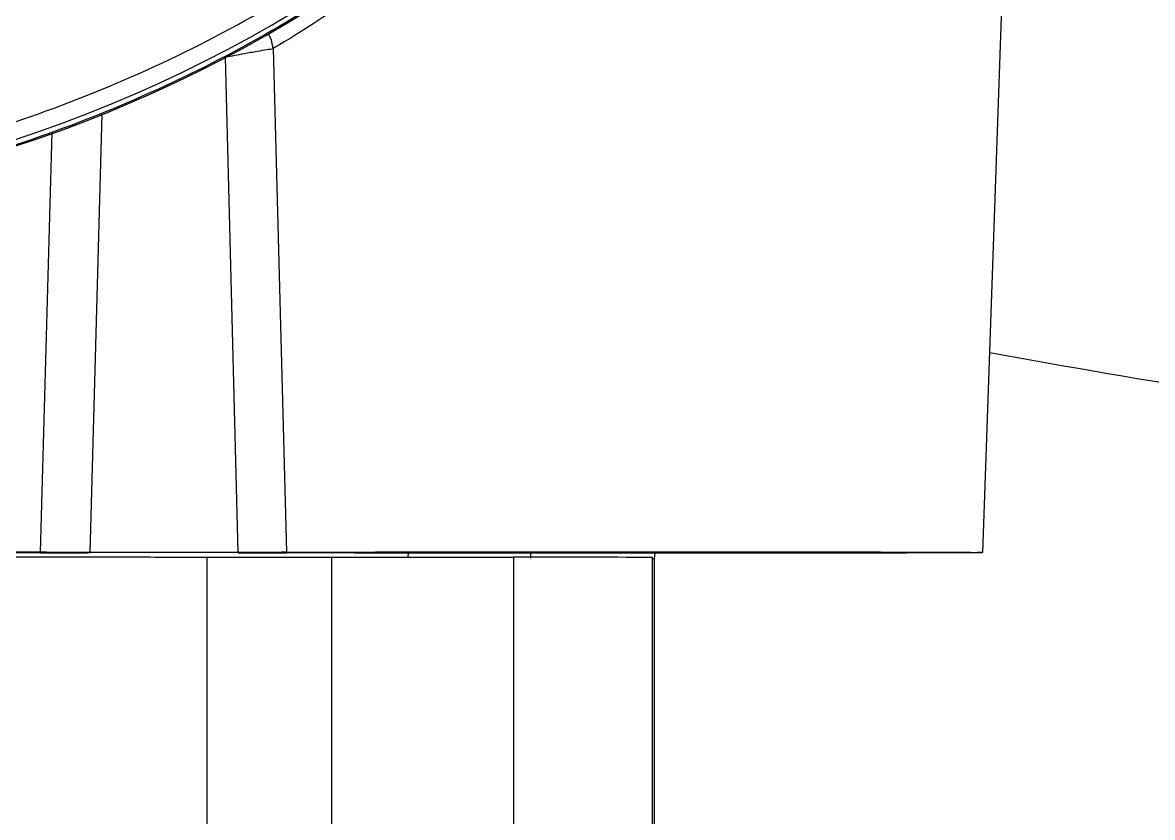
# Model space of a CAD drawing. Header units: millimetres. Extents: x 2028 to 4172, y 863 to 2379.
# Drawn here: x 3502.8 to 3569.4, y 2030.5 to 2077.4 of the extents above; entities that cross this region are included whole.
import ezdxf

# ---------------------------------------------------------------- set-up
doc = ezdxf.new("R2010")
doc.units = ezdxf.units.MM

msp = doc.modelspace()

# ---------------------------------------------------------------- linework, layer by layer
at = {"color": 7, "linetype": 'Continuous', "lineweight": 25}
for p, q in [((3559.426, 2046.103), (3562.676, 2139.139)), ((3515.474, 2046.112), (3514.73, 2075.344)), ((3517.557, 2075.846), (3518.341, 2046.116)), ((3507.43, 2071.97), (3506.726, 2046.112)), ((3503.811, 2046.117), (3504.502, 2070.907)), ((3515.474, 2046.112), (3506.726, 2046.112)), ((3515.474, 2046.094), (3506.726, 2046.095)), ((3525.509, 2045.828), (3525.525, 2046.068)), ((3532.727, 2046.06), (3532.723, 2045.776)), ((3540.058, 2045.757), (3540.079, 2046.058)), ((3513.661, 2028.834), (3513.661, 2045.834)), ((3520.988, 2045.827), (3531.738, 2045.828)), ((3520.988, 2045.827), (3520.988, 2028.827)), ((3531.738, 2045.828), (3531.738, 2028.828)), ((3539.936, 2028.811), (3539.936, 2045.811)), ((3539.936, 2045.76), (3540.058, 2045.757)), ((3540.058, 2028.757), (3540.058, 2045.757))]:
    msp.add_line(p, q, dxfattribs=at)
at = {"color": 7, "linetype": 'Continuous', "lineweight": 25, "flags": 128}
for points in [[(3517.557, 2075.846), (3517.455, 2076.333), (3517.282, 2076.716)], [(3493.313, 2045.861), (3496.148, 2045.858), (3498.919, 2045.856), (3501.615, 2045.853), (3504.228, 2045.85), (3506.747, 2045.846), (3509.165, 2045.842), (3511.472, 2045.838), (3513.661, 2045.834)]]:
    msp.add_lwpolyline(points, dxfattribs=at)
at = {"color": 7, "linetype": 'Continuous', "lineweight": 25}
msp.add_circle((3477.481, 2146.532), 71.5, dxfattribs=at)
for centre, radius, start, end in [((3477.481, 2146.53), 80, 280.30604, 349.69383), ((3477.559, 2146.157), 80, 281.36448, 349.47139), ((3677.381, 2704.197), 656.897, 259.692209, 264.621686), ((3520.378, 5590.584), 3544.757, 269.891426, 270.009859), ((3533.936, 1136.419), 909.411, 89.621935, 90.138469)]:
    msp.add_arc(centre, radius, start, end, dxfattribs=at)
for points, knots in [([(3491.615, 2068.807), (3494.111, 2069.333), (3499.148, 2070.395), (3506.525, 2072.934), (3513.767, 2076.203), (3520.746, 2080.266), (3527.349, 2085.078), (3533.443, 2090.57), (3538.935, 2096.664), (3543.747, 2103.267), (3547.81, 2110.246), (3551.079, 2117.488), (3553.618, 2124.865), (3554.68, 2129.902), (3555.207, 2132.398)], [0, 0, 0, 0, 0.079959, 0.161371, 0.244142, 0.328893, 0.414217, 0.5, 0.585778, 0.671102, 0.755858, 0.838624, 0.920039, 1, 1, 1, 1]), ([(3537.538, 2093.289), (3537.122, 2092.749), (3535.479, 2090.618), (3532.989, 2088.031), (3530.361, 2085.47), (3528.545, 2083.83), (3526.828, 2082.372), (3524.897, 2080.825), (3522.783, 2079.25), (3520.646, 2077.779), (3518.817, 2076.606), (3517.977, 2076.1), (3517.557, 2075.846)], [0, 0, 0, 0, 0.062604, 0.247082, 0.331604, 0.410965, 0.484873, 0.5577, 0.669911, 0.780381, 0.890079, 1, 1, 1, 1]), ([(3514.73, 2075.344), (3515.108, 2075.415), (3515.784, 2075.543), (3516.6, 2075.69), (3517.209, 2075.795), (3517.437, 2075.829), (3517.557, 2075.846)], [0, 0, 0, 0, 0.305834, 0.546571, 0.761466, 1, 1, 1, 1]), ([(3506.726, 2046.112), (3506.393, 2046.112), (3505.725, 2046.112), (3504.839, 2046.113), (3504.139, 2046.115), (3503.92, 2046.116), (3503.811, 2046.117)], [0, 0, 0, 0, 0.249845, 0.499878, 0.750483, 1, 1, 1, 1]), ([(3503.811, 2046.09), (3503.92, 2046.09), (3504.139, 2046.092), (3504.839, 2046.093), (3505.725, 2046.094), (3506.393, 2046.094), (3506.726, 2046.095)], [0, 0, 0, 0, 0.249517, 0.500122, 0.750155, 1, 1, 1, 1]), ([(3518.341, 2046.116), (3518.22, 2046.116), (3517.978, 2046.114), (3517.285, 2046.113), (3516.43, 2046.112), (3515.792, 2046.112), (3515.474, 2046.112)], [0, 0, 0, 0, 0.249645, 0.500108, 0.750039, 1, 1, 1, 1]), ([(3515.474, 2046.094), (3515.792, 2046.094), (3516.43, 2046.094), (3517.285, 2046.093), (3517.978, 2046.092), (3518.22, 2046.091), (3518.341, 2046.09)], [0, 0, 0, 0, 0.249647, 0.50011, 0.750041, 1, 1, 1, 1]), ([(3493.407, 2045.859), (3495.248, 2045.858), (3498.931, 2045.855), (3504.115, 2045.849), (3508.927, 2045.842), (3512.655, 2045.835), (3514.567, 2045.83), (3515.199, 2045.828)], [0, 0, 0, 0, 0.222507, 0.445014, 0.667522, 0.890029, 1, 1, 1, 1])]:
    msp.add_open_spline(points, degree=3, knots=knots, dxfattribs=at)
for points in [[(3556.212, 2131.613), (3555.647, 2128.999), (3554.517, 2123.769), (3551.838, 2116.19), (3548.469, 2108.901), (3544.373, 2101.991), (3539.61, 2095.525), (3534.222, 2089.568), (3528.265, 2084.18), (3521.798, 2079.416), (3514.888, 2075.32), (3507.6, 2071.952), (3500.02, 2069.272), (3494.791, 2068.143), (3492.176, 2067.578)], [(3503.811, 2046.117), (3503.39, 2046.12), (3502.547, 2046.126), (3500.393, 2046.134), (3497.658, 2046.142), (3494.349, 2046.149), (3490.578, 2046.154), (3486.444, 2046.158), (3482.064, 2046.16), (3477.558, 2046.161), (3473.052, 2046.16), (3468.672, 2046.158), (3464.538, 2046.154), (3460.767, 2046.149), (3457.458, 2046.142), (3454.723, 2046.135), (3452.569, 2046.126), (3451.726, 2046.12), (3451.305, 2046.117)], [(3503.811, 2046.09), (3503.39, 2046.087), (3502.547, 2046.08), (3500.393, 2046.072), (3497.658, 2046.064), (3494.349, 2046.058), (3490.578, 2046.052), (3486.444, 2046.048), (3482.064, 2046.046), (3477.558, 2046.045), (3473.052, 2046.046), (3468.672, 2046.049), (3464.538, 2046.052), (3460.767, 2046.058), (3457.458, 2046.064), (3454.723, 2046.072), (3452.569, 2046.081), (3451.726, 2046.087), (3451.305, 2046.09)], [(3518.341, 2046.116), (3518.766, 2046.119), (3519.616, 2046.124), (3521.653, 2046.13), (3524.174, 2046.136), (3527.156, 2046.141), (3530.491, 2046.145), (3534.077, 2046.147), (3537.8, 2046.148), (3541.542, 2046.148), (3545.187, 2046.146), (3548.618, 2046.142), (3551.728, 2046.138), (3554.417, 2046.132), (3556.606, 2046.126), (3558.208, 2046.119), (3559.234, 2046.111), (3559.362, 2046.105), (3559.426, 2046.103)], [(3559.426, 2046.103), (3559.362, 2046.1), (3559.234, 2046.095), (3558.208, 2046.087), (3556.606, 2046.08), (3554.417, 2046.073), (3551.728, 2046.068), (3548.618, 2046.063), (3545.187, 2046.06), (3541.542, 2046.058), (3537.8, 2046.058), (3534.077, 2046.059), (3530.491, 2046.061), (3527.156, 2046.065), (3524.174, 2046.07), (3521.653, 2046.076), (3519.616, 2046.082), (3518.766, 2046.087), (3518.341, 2046.09)], [(3524.426, 2046.103), (3524.478, 2046.105), (3524.583, 2046.109), (3525.415, 2046.115), (3526.709, 2046.12), (3528.463, 2046.124), (3530.598, 2046.128), (3533.034, 2046.131), (3535.677, 2046.132), (3538.426, 2046.133), (3541.175, 2046.132), (3543.818, 2046.131), (3546.255, 2046.128), (3548.389, 2046.124), (3550.144, 2046.12), (3551.438, 2046.114), (3552.27, 2046.109), (3552.374, 2046.105), (3552.426, 2046.103)], [(3552.426, 2046.103), (3552.374, 2046.101), (3552.27, 2046.097), (3551.438, 2046.091), (3550.144, 2046.086), (3548.389, 2046.082), (3546.255, 2046.078), (3543.818, 2046.075), (3541.175, 2046.073), (3538.426, 2046.073), (3535.677, 2046.073), (3533.034, 2046.075), (3530.598, 2046.078), (3528.463, 2046.082), (3526.709, 2046.086), (3525.415, 2046.091), (3524.583, 2046.097), (3524.478, 2046.101), (3524.426, 2046.103)]]:
    msp.add_open_spline(points, degree=3, dxfattribs=at)

doc.saveas('drawing.dxf')
